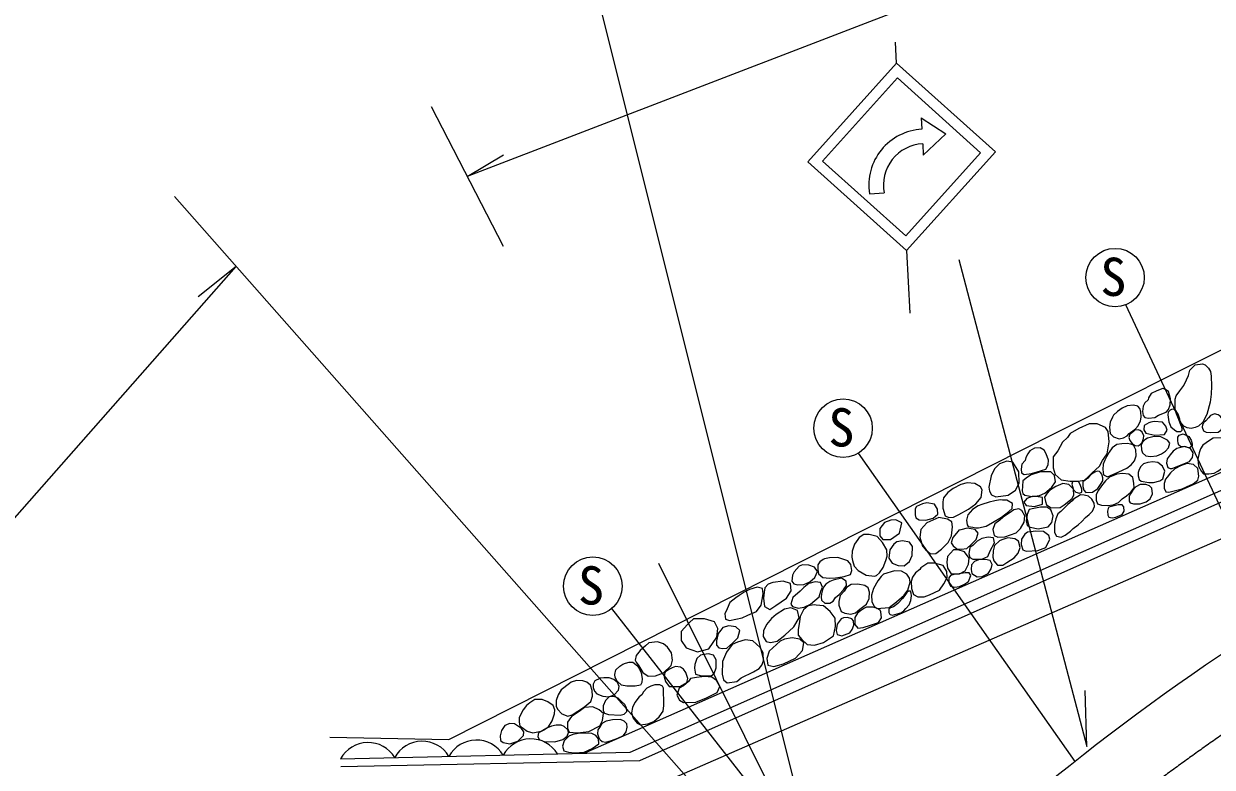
# Model space of a CAD drawing. Units: millimetres at full size, sheet at 1:1000; details may follow other scales. Extents: x 40000 to 680000, y 20000 to 380000.
# Drawn here: x 93151 to 150108, y 284020 to 319656 of the extents above; entities that cross this region are included whole.
import ezdxf
from ezdxf.enums import TextEntityAlignment as Align

# ---------------------------------------------------------------- set-up
doc = ezdxf.new("R2010")
doc.units = ezdxf.units.MM
doc.header["$LTSCALE"] = 1000
doc.linetypes.add('CHAIN', pattern=[18.5, 12, -1.5, 3.5, -1.5])
for name, color, linetype, lineweight in [('M-BMK', 2, 'CHAIN', 13), ('M-STR-HTXT', 7, 'Continuous', 13), ('M-WORK', 1, 'Continuous', 13)]:
    doc.layers.add(name, color=color, linetype=linetype, lineweight=lineweight)
doc.styles.add('ＭＳ ゴシック', font='')
doc.styles.get('ＭＳ ゴシック').set_extended_font_data('MS Gothic')

msp = doc.modelspace()

# ---------------------------------------------------------------- linework, layer by layer
at = {"layer": 'M-BMK'}
msp.add_arc((214875, 192869), 112821, 86.8648, 135.27853, dxfattribs=at)
at = {"layer": 'M-STR-HTXT'}
for p, q in [((194102, 342991), (114399, 312341)), ((112675, 315694), (116123, 308988)), ((114399, 312341), (116143, 313369)), ((100372, 311378), (130222, 277544)), ((70377, 270624), (103328, 308028)), ((103328, 308028), (101506, 306574)), ((123564, 293794), (133022, 274795))]:
    msp.add_line(p, q, dxfattribs=at)
at = {"layer": 'M-WORK'}
for p, q in [((120793, 320408), (131786, 276373)), ((134982, 317770), (134929, 318768)), ((120011, 284687), (194251, 317458)), ((122213, 284737), (195992, 317458)), ((122678, 284339), (197153, 317458)), ((136166, 315150), (136195, 314597)), ((136166, 315150), (137334, 314373)), ((136232, 313898), (136261, 313357)), ((137334, 314373), (136261, 313357)), ((133682, 311510), (134386, 311547)), ((135459, 308782), (135618, 305787)), ((137960, 308353), (144094, 285014)), ((142576, 300035), (154593, 306053)), ((153034, 291048), (145970, 306189)), ((122091, 282550), (172412, 304517)), ((113521, 285351), (142576, 300035)), ((143537, 284295), (133151, 299080)), ((121325, 291627), (133893, 275573)), ((144094, 285014), (144012, 287700)), ((107816, 285456), (113521, 285351)), ((108332, 284424), (122213, 284737)), ((108349, 284062), (122678, 284339))]:
    msp.add_line(p, q, dxfattribs=at)
for points in [[(130727, 313038), (134982, 317770), (139714, 313514), (135459, 308782)], [(131433, 313075), (135020, 317064), (139008, 313477), (135421, 309489)], [(149042, 303050), (149292, 303306), (149637, 303357), (149771, 303306), (149931, 303146), (150027, 302980), (150059, 302762), (150066, 302289), (150059, 301905), (150008, 301515), (149848, 300933), (149663, 300556), (149445, 300364), (149285, 300306), (149093, 300262), (148914, 300287), (148742, 300364), (148575, 300581), (148556, 300703), (148479, 300939), (148340, 301164), (148332, 301317), (148339, 301669), (148377, 301828), (148556, 302065), (148754, 302321), (148882, 302589), (148972, 302794)], [(147042, 301629), (146882, 301479), (146803, 301332), (146768, 301068), (146800, 300882), (146872, 300784), (147061, 300758), (147352, 300787), (147531, 300888), (147897, 301042), (148014, 301172), (148099, 301394), (148112, 301681), (148011, 302027), (147870, 302122), (147746, 302167), (147446, 302063), (147175, 301929), (147051, 301724)], [(145333, 300802), (145219, 300560), (145187, 300322), (145215, 300011), (145374, 299851), (145644, 299760), (145863, 299801), (146032, 299911), (146133, 300016), (146434, 300235), (146562, 300386), (146663, 300619), (146704, 300806), (146690, 301053), (146640, 301208), (146548, 301327), (146334, 301373), (146028, 301341), (145786, 301231), (145566, 301071), (145384, 300902)], [(147997, 301035), (147988, 300914), (148034, 300583), (148120, 300343), (148295, 300189), (148407, 300105), (148603, 300117), (148661, 300175), (148664, 300245), (148645, 300315), (148610, 300434), (148568, 300510), (148500, 300683), (148458, 300799), (148400, 300965), (148342, 301100), (148305, 301163), (148246, 301182), (148151, 301163), (148097, 301133)], [(149714, 300537), (149642, 300439), (149629, 300312), (149694, 300145), (149825, 300077), (150043, 300064), (150396, 300080), (150526, 300181), (150604, 300331), (150601, 300475), (150601, 300576), (150552, 300762), (150484, 300853), (150386, 300915), (150223, 300951), (150030, 300879), (149932, 300772), (149808, 300622)], [(142715, 299186), (142482, 298900), (142482, 298685), (142482, 298372), (142589, 298049), (142876, 297799), (143297, 297736), (143664, 297727), (143986, 297781), (144147, 297924), (144335, 298121), (144711, 298452), (144855, 298721), (145070, 299043), (145177, 299616), (145123, 300109), (144989, 300297), (144595, 300476), (144210, 300485), (143709, 300261), (143297, 300019), (143180, 299822), (142930, 299598)], [(146152, 299980), (146113, 299820), (146162, 299677), (146266, 299537), (146413, 299445), (146557, 299432), (146658, 299494), (146755, 299589), (146782, 299679), (146820, 299776), (146825, 299899), (146747, 300082), (146650, 300157), (146559, 300189), (146392, 300175), (146346, 300134), (146242, 300039)], [(147067, 300527), (146852, 300392), (146834, 300186), (146932, 300034), (147353, 299936), (147819, 299963), (147944, 300169), (147890, 300375), (147720, 300554), (147326, 300598), (147165, 300563)], [(146876, 299715), (146781, 299615), (146708, 299478), (146717, 299240), (146763, 299090), (146932, 298944), (147147, 298916), (147453, 298948), (147681, 299039), (147869, 299172), (148006, 299323), (148083, 299556), (147969, 299702), (147640, 299853), (147330, 299871), (147001, 299793)], [(148531, 299943), (148716, 300002), (148994, 299865), (149098, 299698), (149147, 299516), (149154, 299418), (149059, 299346), (148973, 299326), (148811, 299379), (148586, 299392), (148507, 299454), (148478, 299545), (148455, 299682), (148462, 299839)], [(149539, 299279), (149475, 299087), (149411, 298780), (149450, 298448), (149591, 298192), (149686, 298083), (149942, 298077), (150198, 298121), (150384, 298205), (150601, 298377), (150729, 298505), (150978, 298812), (151157, 299126), (151125, 299426), (150889, 299676), (150582, 299803), (150147, 299797), (149974, 299682), (149661, 299452)], [(141140, 298724), (140980, 298539), (140948, 298309), (140967, 298130), (141101, 298053), (141447, 298094), (141712, 298172), (142137, 298309), (142242, 298519), (142255, 298734), (142155, 299049), (142050, 299222), (141858, 299323), (141588, 299309), (141360, 299186), (141273, 299040), (141177, 298861)], [(145047, 298890), (144959, 298737), (144874, 298541), (144858, 298293), (144900, 298032), (145083, 297947), (145341, 298045), (145638, 298182), (146023, 298355), (146225, 298521), (146378, 298704), (146457, 298949), (146444, 299229), (146333, 299461), (146205, 299500), (146032, 299536), (145781, 299513), (145533, 299487), (145308, 299324), (145168, 299125)], [(148093, 298999), (147950, 298794), (147914, 298588), (147985, 298382), (148094, 298345), (148194, 298345), (148454, 298445), (149025, 298678), (149162, 298865), (149199, 299089), (149067, 299295), (148788, 299386), (148418, 299299), (148231, 299162)], [(139668, 298322), (139518, 297984), (139409, 297446), (139435, 297258), (139525, 297079), (139731, 296981), (140322, 297061), (140680, 297294), (140850, 297634), (140841, 298181), (140546, 298646), (140268, 298682), (139910, 298566)], [(146812, 298562), (146690, 298440), (146613, 298293), (146562, 298140), (146562, 297992), (146601, 297807), (146697, 297737), (147067, 297673), (147298, 297673), (147598, 297743), (147739, 297845), (147841, 298210), (147733, 298453), (147509, 298626), (147259, 298651), (147016, 298619)], [(147956, 297916), (147861, 297833), (147803, 297615), (147809, 297398), (147892, 297219), (148033, 297199), (148289, 297263), (148660, 297362), (148875, 297456), (149195, 297610), (149417, 297786), (149472, 297965), (149423, 298344), (149211, 298527), (148898, 298579), (148588, 298474), (148314, 298315), (148115, 298125)], [(141255, 297931), (141037, 297746), (141012, 297484), (140993, 297273), (141037, 297145), (141121, 297068), (141485, 296998), (141824, 297049), (142086, 297164), (142425, 297439), (142598, 297695), (142547, 298002), (142368, 298181), (141882, 298174), (141428, 298034)], [(143907, 297709), (143907, 297482), (143953, 297299), (144057, 297190), (144378, 297199), (144621, 297375), (144748, 297575), (144866, 297743), (144859, 297888), (144816, 298073), (144761, 298153), (144708, 298198), (144588, 298206), (144508, 298181), (144370, 298099), (144283, 298033), (144223, 297966), (144143, 297868), (143957, 297730)], [(144650, 297307), (144541, 297089), (144547, 296827), (144609, 296652), (144800, 296579), (145084, 296560), (145353, 296597), (145623, 296702), (145796, 296885), (145993, 297026), (146207, 297200), (146363, 297405), (146358, 297634), (146299, 297908), (146112, 298072), (145801, 298100), (145536, 298072), (145180, 297917), (144997, 297753), (144796, 297506)], [(137438, 297194), (137232, 296934), (137205, 296737), (137196, 296433), (137304, 296075), (137483, 295985), (137707, 296003), (137966, 296137), (138432, 296397), (138772, 296648), (139032, 296943), (139086, 297310), (139005, 297453), (138727, 297615), (138369, 297650), (138056, 297579), (137689, 297382)], [(142202, 297163), (142069, 296971), (142115, 296752), (142165, 296592), (142394, 296460), (142823, 296469), (143015, 296592), (143394, 296898), (143476, 297076), (143454, 297346), (143243, 297570), (142951, 297624), (142608, 297474), (142316, 297277)], [(143410, 297699), (143387, 297589), (143414, 297480), (143457, 297309), (143579, 297206), (143752, 297160), (143853, 297206), (143853, 297352), (143802, 297525), (143709, 297693), (143602, 297712), (143518, 297716)], [(146187, 297123), (146132, 296999), (146132, 296780), (146178, 296698), (146329, 296647), (146653, 296647), (146945, 296734), (147142, 296880), (147251, 297118), (147206, 297401), (147105, 297515), (146927, 297570), (146657, 297570), (146452, 297456), (146309, 297292)], [(138895, 296550), (138614, 296371), (138396, 296115), (138339, 295866), (138371, 295642), (138416, 295562), (138631, 295521), (138782, 295494), (138901, 295498), (139271, 295581), (139572, 295745), (140006, 296001), (140367, 296270), (140522, 296426), (140531, 296654), (140266, 296823), (140065, 296828), (139942, 296837), (139691, 296796), (139412, 296732), (139065, 296609)], [(141229, 296907), (141078, 296725), (141192, 296569), (141594, 296519), (141973, 296629), (141973, 296944), (141663, 296994), (141485, 296998)], [(142710, 296172), (142608, 295922), (142544, 295660), (142550, 295270), (142652, 295091), (142863, 295040), (143055, 295149), (143311, 295334), (143439, 295462), (143688, 295635), (143855, 295794), (144040, 295993), (144213, 296133), (144366, 296300), (144462, 296511), (144456, 296671), (144341, 296863), (144181, 297016), (143970, 297067), (143791, 297074), (143464, 296863), (143401, 296792), (143196, 296607), (143030, 296447), (142851, 296274)], [(135941, 296525), (135864, 296403), (135864, 296122), (135896, 295975), (136056, 295885), (136382, 295866), (136734, 295962), (136964, 296154), (136945, 296391), (136791, 296627), (136427, 296691), (136216, 296646)], [(139690, 295689), (139594, 295414), (139658, 295133), (139831, 295050), (140176, 295056), (140720, 295248), (140918, 295466), (141091, 295760), (141123, 296067), (140982, 296329), (140835, 296412), (140598, 296355), (140419, 296227), (140087, 296003), (139933, 295856)], [(141343, 296381), (141244, 296130), (141190, 295835), (141244, 295611), (141378, 295521), (141763, 295450), (142247, 295548), (142417, 295754), (142480, 296067), (142372, 296354), (142184, 296479), (141880, 296488), (141566, 296417)], [(145161, 296487), (145120, 296419), (145084, 296286), (145107, 296099), (145148, 296012), (145308, 295966), (145495, 296003), (145796, 296126), (145892, 296286), (145869, 296505), (145787, 296597), (145595, 296601), (145344, 296533)], [(134409, 295745), (134180, 295464), (134180, 295113), (134321, 294938), (134689, 294938), (135128, 295236), (135233, 295728), (134953, 295885), (134707, 295868)], [(136437, 295738), (136148, 295412), (136098, 295049), (136224, 294610), (136362, 294460), (136612, 294246), (136863, 294272), (137126, 294472), (137452, 294798), (137615, 295111), (137665, 295538), (137628, 295776), (137414, 295914), (137013, 295989), (136713, 295863)], [(133129, 294933), (132963, 294715), (132848, 294370), (132829, 294088), (132867, 293935), (132944, 293654), (133142, 293443), (133519, 293219), (133922, 293174), (134025, 293206), (134159, 293340), (134332, 293590), (134472, 293922), (134523, 294140), (134517, 294440), (134300, 294786), (134044, 295080), (133666, 295182), (133417, 295169), (133193, 295035)], [(137967, 295387), (137931, 295342), (137681, 295038), (137591, 294778), (137699, 294626), (137869, 294483), (138084, 294465), (138343, 294501), (138567, 294707), (138791, 294930), (138889, 295235), (138746, 295414), (138370, 295477), (138057, 295396)], [(138495, 294554), (138451, 294250), (138484, 294068), (138631, 293990), (139069, 293990), (139352, 294118), (139462, 294388), (139681, 294776), (139626, 295009), (139366, 295054), (139074, 294991), (138845, 294858), (138649, 294671)], [(141128, 295190), (140966, 294948), (140958, 294689), (141038, 294447), (141190, 294384), (141745, 294411), (142130, 294545), (142318, 294957), (142283, 295127), (142023, 295315), (141647, 295342), (141253, 295289)], [(134845, 294709), (134653, 294447), (134615, 294038), (134762, 293807), (135056, 293686), (135350, 293679), (135593, 293878), (135734, 294166), (135747, 294600), (135600, 294805), (135261, 294875), (134992, 294818)], [(139906, 294866), (139674, 294651), (139611, 294391), (139593, 294096), (139638, 293908), (139817, 293711), (140068, 293711), (140265, 293827), (140623, 294051), (140802, 294284), (140909, 294552), (140820, 294857), (140641, 294964), (140318, 295018), (140023, 294920)], [(131461, 293974), (131295, 293863), (131213, 293716), (131207, 293497), (131239, 293292), (131445, 293119), (131771, 293086), (132058, 293090), (132476, 293158), (132770, 293256), (132838, 293445), (132786, 293732), (132646, 293909), (132169, 294072), (131768, 294062), (131526, 294016)], [(137703, 294447), (137427, 294121), (137389, 293845), (137427, 293557), (137590, 293294), (138004, 293294), (138267, 293432), (138430, 293745), (138455, 294046), (138229, 294347), (137928, 294434)], [(138723, 293880), (138571, 293719), (138553, 293495), (138589, 293298), (138840, 293145), (139075, 293161), (139369, 293308), (139510, 293525), (139567, 293730), (139471, 293928), (139241, 293979), (138902, 293954)], [(130309, 293662), (130068, 293382), (129990, 293232), (129957, 292945), (130052, 292814), (130254, 292755), (130538, 292778), (130819, 292899), (131070, 293118), (131187, 293398), (131047, 293607), (130779, 293711), (130476, 293721)], [(134081, 292955), (133875, 292594), (133779, 292270), (133788, 291959), (133898, 291758), (134041, 291635), (134620, 291681), (134981, 291950), (135337, 292275), (135524, 292508), (135629, 292896), (135607, 293083), (135479, 293280), (135214, 293412), (134876, 293426), (134359, 293280), (134245, 293156)], [(136093, 293505), (135882, 293332), (135741, 293127), (135677, 292929), (135696, 292590), (135792, 292296), (136003, 292181), (136304, 292181), (136560, 292283), (137033, 292501), (137250, 292808), (137410, 293115), (137385, 293396), (137206, 293697), (136796, 293805), (136483, 293793), (136144, 293581)], [(137570, 293208), (137492, 293093), (137479, 292856), (137565, 292696), (137766, 292655), (137990, 292682), (138241, 292797), (138433, 292924), (138534, 293208), (138461, 293345), (138260, 293340), (137978, 293282), (137726, 293258)], [(128824, 292796), (128672, 292626), (128627, 292411), (128600, 292116), (128645, 291731), (128913, 291588), (129200, 291767), (129710, 292125), (129934, 292474), (129889, 292823), (129549, 292940), (129048, 292877)], [(130368, 292462), (130004, 292161), (129914, 291835), (129991, 291726), (130272, 291650), (130547, 291688), (130848, 291841), (131270, 292193), (131357, 292455), (131429, 292644), (131328, 292870), (131073, 292905), (130773, 292821), (130541, 292635), (130388, 292488)], [(131598, 292796), (131480, 292658), (131425, 292518), (131379, 292332), (131363, 292176), (131379, 292025), (131545, 291879), (131774, 291879), (131947, 291980), (132058, 292149), (132227, 292300), (132443, 292521), (132576, 292737), (132563, 292933), (132335, 293076), (131940, 292988), (131780, 292923)], [(132472, 292459), (132276, 292257), (132218, 291960), (132218, 291787), (132332, 291487), (132498, 291402), (132795, 291363), (133020, 291428), (133213, 291601), (133536, 291836), (133673, 292100), (133686, 292416), (133627, 292615), (133454, 292736), (133125, 292792), (132808, 292782), (132583, 292638)], [(127274, 292139), (126992, 291909), (126858, 291608), (126749, 291365), (126788, 291122), (126967, 291052), (127574, 291186), (127856, 291308), (128271, 291487), (128495, 291794), (128591, 292337), (128559, 292580), (128303, 292644), (127932, 292542), (127683, 292414), (127434, 292248)], [(134690, 291667), (134608, 291590), (134613, 291439), (134636, 291375), (134668, 291338), (134782, 291302), (135006, 291370), (135188, 291425), (135325, 291512), (135431, 291635), (135581, 291809), (135659, 292014), (135691, 292238), (135686, 292366), (135641, 292453), (135549, 292462), (135472, 292394), (135376, 292252), (135271, 292101), (135042, 291873), (134828, 291713)], [(128981, 291155), (128753, 290859), (128597, 290562), (128588, 290292), (128730, 290041), (128945, 289995), (129264, 290064), (129630, 290347), (130055, 290749), (130315, 291178), (130233, 291535), (129913, 291653), (129616, 291589), (129205, 291334)], [(130740, 291758), (130516, 291561), (130364, 291239), (130328, 290997), (130265, 290612), (130257, 290343), (130434, 290142), (130698, 289901), (131054, 289865), (131472, 290005), (131951, 290325), (132049, 290765), (132036, 291160), (131791, 291486), (131475, 291751), (131132, 291787), (131025, 291803)], [(133100, 291403), (132986, 291193), (132986, 290859), (133119, 290686), (133374, 290722), (133731, 290823), (134110, 290960), (134252, 291179), (134233, 291462), (134192, 291554), (134014, 291650), (133840, 291686), (133544, 291686), (133438, 291636), (133247, 291513)], [(124967, 290865), (124663, 290525), (124654, 290095), (124896, 289737), (125442, 289549), (125988, 289692), (126373, 290248), (126409, 290668), (126248, 290982), (125773, 291134), (125254, 291125), (125062, 290955)], [(132324, 291133), (132132, 290873), (132082, 290567), (132137, 290380), (132360, 290320), (132740, 290466), (132845, 290626), (132936, 290832), (132913, 291038), (132831, 291133), (132625, 291193), (132429, 291184)], [(126565, 290597), (126428, 290428), (126345, 290076), (126355, 289866), (126464, 289747), (126633, 289715), (126839, 289724), (127127, 289989), (127369, 290227), (127465, 290569), (127277, 290756), (126944, 290798), (126656, 290715)], [(122941, 289843), (122694, 289610), (122493, 289368), (122457, 289158), (122493, 289057), (122626, 288875), (122813, 288555), (123069, 288381), (123434, 288400), (123814, 288550), (124179, 288902), (124243, 289144), (124188, 289501), (124001, 289770), (123814, 289930), (123526, 290030), (123105, 289980)], [(127101, 289896), (126833, 289538), (126645, 289082), (126618, 288482), (126690, 288204), (126869, 288070), (127325, 288124), (127540, 288303), (128131, 288589), (128391, 288759), (128525, 288912), (128606, 289112), (128588, 289502), (128445, 289756), (128095, 290075), (127728, 290129), (127352, 290022)], [(129406, 290068), (128878, 289584), (128762, 289226), (128815, 288904), (129102, 288841), (129567, 288975), (130141, 289244), (130472, 289611), (130543, 289987), (130346, 290166), (129979, 290229), (129603, 290157)], [(125583, 289399), (125401, 289234), (125305, 288942), (125296, 288768), (125341, 288481), (125634, 288394), (126095, 288398), (126232, 288508), (126342, 288782), (126337, 289166), (126209, 289390), (125967, 289458), (125737, 289430)], [(121711, 288860), (121857, 288955), (121985, 289011), (122164, 289049), (122337, 289061), (122561, 288882), (122657, 288719), (122739, 288537), (122794, 288276), (122778, 288073), (122716, 287956), (122455, 287904), (122053, 287910), (121799, 287946), (121588, 288143), (121492, 288317), (121474, 288472), (121524, 288682)], [(124093, 288726), (123906, 288594), (123851, 288503), (123837, 288347), (123901, 288133), (124084, 287895), (124262, 287886), (124586, 287895), (124929, 288073), (124970, 288270), (124883, 288562), (124773, 288713), (124627, 288822), (124390, 288854), (124221, 288777)], [(124556, 287810), (124451, 287472), (124574, 287239), (124766, 287120), (125360, 287143), (125871, 287344), (126378, 287595), (126507, 287883), (126358, 288181), (126123, 288335), (125771, 288363), (125387, 288326), (125104, 288271), (125008, 288134), (124770, 287924)], [(119305, 288039), (118907, 287724), (118765, 287495), (118670, 287217), (118670, 286952), (118724, 286801), (118930, 286582), (119218, 286472), (119437, 286531), (119711, 286714), (120040, 286924), (120323, 287171), (120401, 287422), (120387, 287692), (120305, 287957), (120140, 288089), (119939, 288162), (119638, 288171), (119387, 288089)], [(122650, 287386), (122444, 287127), (122319, 286885), (122274, 286634), (122354, 286375), (122546, 286133), (122715, 286054), (123067, 286096), (123354, 286206), (123606, 286430), (123788, 286708), (123819, 286983), (123826, 287205), (123816, 287613), (123803, 287806), (123757, 287907), (123633, 287965), (123392, 287962), (123209, 287910), (123007, 287806), (122857, 287633), (122772, 287492)], [(117085, 286768), (116893, 286409), (116893, 286173), (116925, 286000), (117284, 285750), (117541, 285666), (117940, 285741), (118292, 285950), (118481, 286246), (118579, 286583), (118608, 286775), (118517, 286984), (118266, 287147), (117988, 287271), (117636, 287271), (117398, 287114), (117241, 286977)], [(119408, 286448), (119202, 286187), (119202, 285887), (119284, 285707), (119692, 285668), (120230, 285727), (120762, 286007), (120892, 286259), (120928, 286588), (120733, 286778), (120419, 286921), (120018, 286888), (119763, 286696)], [(116206, 286016), (116052, 285786), (115982, 285524), (115995, 285300), (116123, 285204), (116443, 285147), (116833, 285268), (117095, 285543), (117114, 285716), (117012, 285882), (116666, 286093), (116423, 286119), (116257, 286042)], [(118111, 285814), (117813, 285667), (117794, 285493), (117859, 285341), (118099, 285257), (118596, 285241), (118992, 285355), (119195, 285507), (119260, 285679), (119227, 285814), (119057, 285966), (118901, 286029), (118668, 286036), (118447, 285994), (118248, 285905)], [(121056, 286224), (120859, 286114), (120736, 285927), (120663, 285817), (120640, 285626), (120690, 285475), (120763, 285347), (120868, 285256), (121046, 285214), (121318, 285301), (121624, 285418), (121892, 285548), (122018, 285720), (122067, 285942), (122047, 286105), (121920, 286232), (121754, 286301), (121359, 286298), (121143, 286249)], [(119281, 285503), (119048, 285279), (118962, 285037), (119039, 284813), (119254, 284735), (119560, 284713), (120008, 284735), (120396, 284914), (120711, 285137), (120693, 285375), (120574, 285544), (120378, 285640), (119822, 285651), (119470, 285581)]]:
    msp.add_lwpolyline(points, close=True, dxfattribs=at)
for points in [[(120752, 288279), (120512, 288157), (120439, 288006), (120444, 287846), (120503, 287659), (120622, 287545), (120900, 287431), (121188, 287389), (121453, 287484), (121659, 287714), (121686, 287892), (121608, 288084), (121430, 288225), (121211, 288312), (120946, 288312), (120748, 288284)], [(121179, 287367), (121033, 287211), (120923, 286955), (120923, 286745), (120983, 286617), (121179, 286549), (121727, 286521), (121919, 286567), (122052, 286690), (122038, 286873), (121956, 287019), (121777, 287193), (121645, 287335), (121476, 287399), (121371, 287403), (121188, 287389)]]:
    msp.add_lwpolyline(points, dxfattribs=at)
for centre in [(145452, 307490), (132418, 300273), (120422, 292697)]:
    msp.add_circle(centre, 1400, dxfattribs=at)
for centre, radius, start, end in [((136329, 311922), 2679, 92.8615, 188.8451), ((136329, 311922), 1979, 92.7999, 190.9114), ((212356, 197563), 110719, 109.34593, 136.13256), ((216389, 189727), 112799, 120.66504, 134.82245), ((117445, 283881), 1500, 31.2257, 151.3541), ((109649, 283705), 1500, 31.2257, 151.3541), ((112247, 283764), 1500, 31.2257, 151.3541), ((114846, 283822), 1500, 31.2257, 151.3541)]:
    msp.add_arc(centre, radius, start, end, dxfattribs=at)

# ---------------------------------------------------------------- texts
at = {"layer": 'M-WORK', "style": 'ＭＳ ゴシック'}
for p in [(145369, 307527), (132335, 300310), (120339, 292735)]:
    msp.add_text('S', height=1833, dxfattribs=at).set_placement(p, align=Align.MIDDLE_CENTER)

doc.saveas('drawing.dxf')
